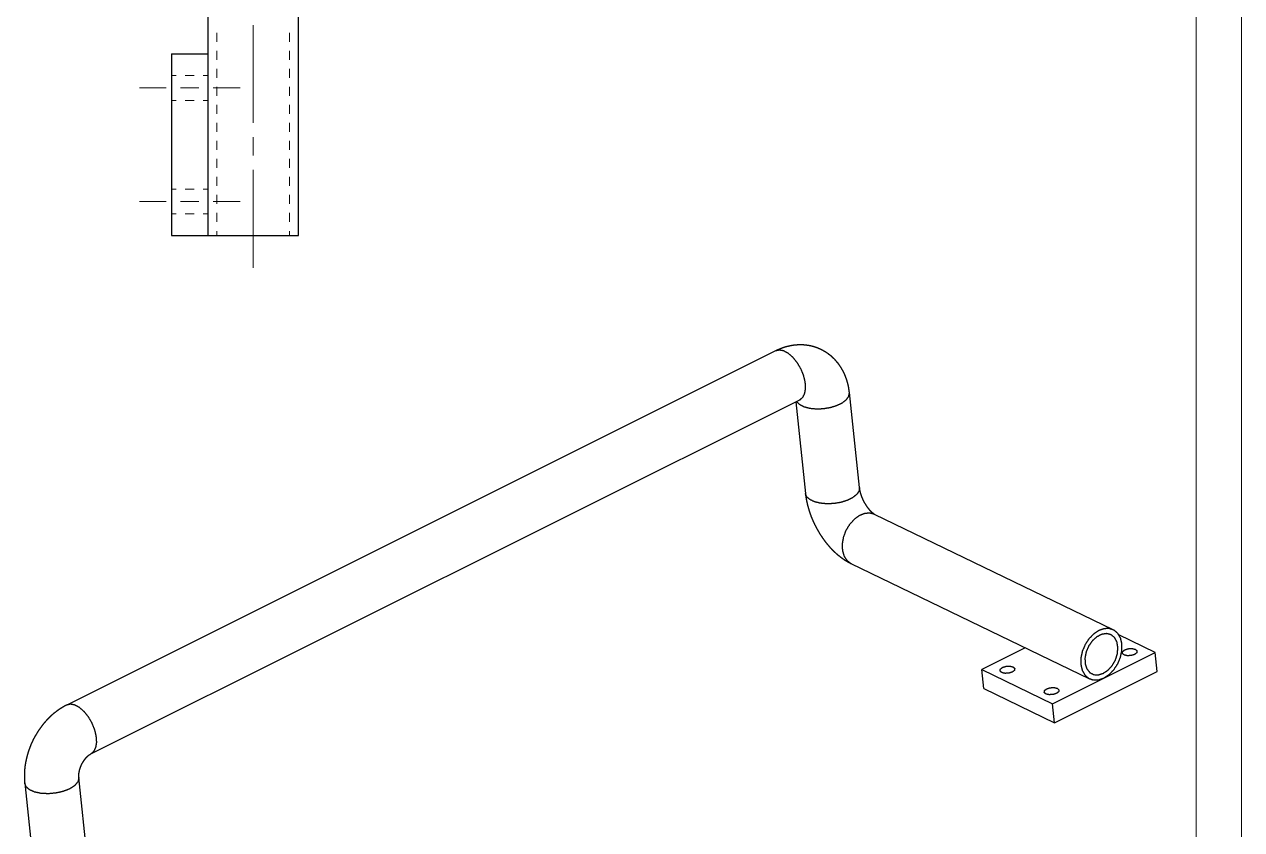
# Model space of a CAD drawing. Header units: millimetres. Extents: x 0 to 420, y 0 to 297.
# Drawn here: x 285.8 to 420, y 88.7 to 177.4 of the extents above; entities that cross this region are included whole.
import ezdxf

# ---------------------------------------------------------------- set-up
doc = ezdxf.new("R2010")
doc.units = ezdxf.units.MM
doc.layers.add('101', color=7, linetype='Continuous', true_color=0xffffff)

msp = doc.modelspace()

# ---------------------------------------------------------------- linework, layer by layer
at = {"layer": '101', "color": 133, "linetype": 'Continuous', "lineweight": 18}
for p, q in [((420, 0), (420, 297)), ((415, 5), (415, 292))]:
    msp.add_line(p, q, dxfattribs=at)
at = {"layer": '101', "color": 163, "linetype": 'Continuous', "lineweight": 25}
for p, q in [((306.07, 221.61), (306.07, 174.11)), ((316.07, 154.11), (316.07, 221.61)), ((302.07, 174.11), (306.07, 174.11)), ((302.07, 174.11), (302.07, 154.11)), ((306.07, 174.11), (306.07, 154.11)), ((302.07, 154.11), (306.07, 154.11)), ((368.64, 141.4), (290.51, 102.4)), ((293.19, 97.04), (371.32, 136.03)), ((370.85, 135.8), (371.92, 125.71)), ((377.89, 126.35), (376.78, 136.81)), ((405.85, 110.69), (379.55, 123.4)), ((376.94, 117.99), (403.24, 105.29)), ((410.48, 108.2), (406.46, 110.14)), ((396.16, 108.71), (391.37, 106.32)), ((399.16, 102.55), (410.48, 108.2)), ((410.7, 106.11), (410.48, 108.2)), ((391.37, 106.32), (399.16, 102.55)), ((391.59, 104.22), (391.37, 106.32)), ((399.38, 100.46), (410.7, 106.11)), ((391.59, 104.22), (399.38, 100.46)), ((399.38, 100.46), (399.16, 102.55)), ((292.96, 83.96), (291.85, 94.42)), ((285.89, 93.79), (287, 83.33))]:
    msp.add_line(p, q, dxfattribs=at)
at = {"layer": '101', "color": 151, "linetype": 'Continuous', "lineweight": 18}
for p, q in [((311.07, 166.51), (311.07, 177.29)), ((298.52, 170.36), (301.48, 170.36)), ((303.07, 170.36), (305.08, 170.36)), ((306.66, 170.36), (309.62, 170.36)), ((311.07, 162.92), (311.07, 164.93)), ((298.52, 157.86), (301.48, 157.86)), ((303.07, 157.86), (305.08, 157.86)), ((306.66, 157.86), (309.62, 157.86))]:
    msp.add_line(p, q, dxfattribs=at)
at = {"layer": '101', "color": 53, "linetype": 'Continuous', "lineweight": 18}
for p, q in [((307.07, 176.44), (307.07, 175.45)), ((315.07, 175.45), (315.07, 176.44)), ((307.07, 174.46), (307.07, 173.46)), ((315.07, 173.46), (315.07, 174.46)), ((302.57, 171.73), (302.07, 171.73)), ((304.57, 171.73), (303.57, 171.73)), ((306.07, 171.73), (305.57, 171.73)), ((307.07, 172.47), (307.07, 171.48)), ((315.07, 171.48), (315.07, 172.47)), ((307.07, 170.49), (307.07, 169.49)), ((315.07, 169.49), (315.07, 170.49)), ((302.07, 168.98), (302.57, 168.98)), ((303.57, 168.98), (304.57, 168.98)), ((305.57, 168.98), (306.07, 168.98)), ((307.07, 168.5), (307.07, 167.51)), ((315.07, 167.51), (315.07, 168.5)), ((307.07, 166.52), (307.07, 165.52)), ((315.07, 165.52), (315.07, 166.52)), ((307.07, 164.53), (307.07, 163.54)), ((315.07, 163.54), (315.07, 164.53)), ((307.07, 162.55), (307.07, 161.55)), ((315.07, 161.55), (315.07, 162.55)), ((307.07, 160.56), (307.07, 159.57)), ((315.07, 159.57), (315.07, 160.56)), ((302.57, 159.23), (302.07, 159.23)), ((304.57, 159.23), (303.57, 159.23)), ((306.07, 159.23), (305.57, 159.23)), ((307.07, 158.58), (307.07, 157.58)), ((315.07, 157.58), (315.07, 158.58)), ((302.07, 156.48), (302.57, 156.48)), ((303.57, 156.48), (304.57, 156.48)), ((305.57, 156.48), (306.07, 156.48)), ((307.07, 156.59), (307.07, 155.6)), ((315.07, 155.6), (315.07, 156.59)), ((307.07, 154.6), (307.07, 154.11)), ((315.07, 154.11), (315.07, 154.6))]:
    msp.add_line(p, q, dxfattribs=at)
at = {"layer": '101', "color": 151, "linetype": 'Continuous', "lineweight": 18}
msp.add_open_spline([(311.07, 150.56), (311.07, 153.73), (311.07, 161.33)], degree=1, knots=[0, 0, 0.294671, 1, 1], dxfattribs=at)
at = {"layer": '101', "color": 163, "linetype": 'Continuous', "lineweight": 25}
for points, knots in [([(306.07, 154.11), (306.51, 154.11), (307.73, 154.11), (309.53, 154.11), (310.55, 154.11), (312.62, 154.11), (314.42, 154.11), (315.12, 154.11), (315.96, 154.11), (316.07, 154.11)], [0, 0, 0.043226, 0.165435, 0.345492, 0.447735, 0.65451, 0.834567, 0.90451, 0.989076, 1, 1]), ([(376.78, 136.81), (376.75, 137), (376.72, 137.2), (376.67, 137.52), (376.59, 137.83), (376.51, 138.13), (376.4, 138.43), (376.29, 138.72), (376.16, 139.01), (376.02, 139.28), (375.87, 139.54), (375.7, 139.79), (375.53, 140.03), (375.34, 140.25), (375.15, 140.47), (374.94, 140.67), (374.73, 140.86), (374.5, 141.03), (374.27, 141.2), (374.04, 141.34), (373.79, 141.48), (373.54, 141.6), (373.29, 141.71), (373.03, 141.8), (372.77, 141.88), (372.5, 141.95), (372.23, 142), (371.96, 142.03), (371.68, 142.06), (371.41, 142.07), (371.13, 142.06), (370.85, 142.04), (370.57, 142.01), (370.29, 141.96), (370.01, 141.9), (369.73, 141.83), (369.45, 141.74), (369.18, 141.64), (368.9, 141.52), (368.77, 141.46), (368.64, 141.4)], [0, 0, 0.018046, 0.036027, 0.064873, 0.093605, 0.1221, 0.150491, 0.178432, 0.206298, 0.233655, 0.260958, 0.287737, 0.314479, 0.34072, 0.366939, 0.392704, 0.418459, 0.443828, 0.469192, 0.494256, 0.519313, 0.544158, 0.569004, 0.593721, 0.61844, 0.643109, 0.667784, 0.69251, 0.717247, 0.742136, 0.767049, 0.792212, 0.817413, 0.842962, 0.868559, 0.894585, 0.920683, 0.947274, 0.973949, 0.986959, 1, 1]), ([(371.32, 136.03), (371.65, 136.31), (371.86, 136.75), (371.95, 137.33), (371.9, 138), (371.72, 138.71), (371.42, 139.43), (371.03, 140.1), (370.56, 140.68), (370.05, 141.12), (369.54, 141.4), (369.06, 141.49), (368.64, 141.4)], [0, 0, 0.058102, 0.124523, 0.203295, 0.294269, 0.394616, 0.499997, 0.605379, 0.705725, 0.796701, 0.875472, 0.941894, 1, 1]), ([(370.93, 135.84), (371.26, 135.52), (371.76, 135.26), (372.4, 135.09), (373.13, 135.02), (373.91, 135.05), (374.69, 135.18), (375.4, 135.4), (376, 135.69), (376.45, 136.04), (376.71, 136.42), (376.78, 136.81)], [0, 0, 0.066798, 0.148829, 0.245816, 0.354279, 0.469018, 0.584021, 0.693243, 0.79138, 0.874761, 0.94276, 1, 1]), ([(371.32, 136.03), (371.34, 136.04), (371.36, 136.05), (371.39, 136.06), (371.41, 136.07), (371.42, 136.07)], [0, 0, 0.237701, 0.442264, 0.759453, 0.942905, 1, 1]), ([(377.89, 126.35), (377.83, 125.96), (377.57, 125.59), (377.12, 125.24), (376.53, 124.94), (375.83, 124.72), (375.06, 124.59), (374.28, 124.56), (373.55, 124.63), (372.91, 124.79), (372.4, 125.04), (372.06, 125.35), (371.92, 125.71)], [0, 0, 0.054004, 0.118041, 0.196472, 0.288773, 0.391583, 0.499999, 0.608417, 0.711228, 0.803532, 0.88196, 0.945997, 1, 1]), ([(379.55, 123.4), (379.54, 123.4), (379.53, 123.41), (379.51, 123.42), (379.47, 123.45), (379.42, 123.48), (379.37, 123.52), (379.3, 123.58), (379.24, 123.64), (379.16, 123.71), (379.08, 123.8), (379, 123.89), (378.91, 124), (378.82, 124.11), (378.73, 124.24), (378.64, 124.37), (378.56, 124.51), (378.47, 124.65), (378.39, 124.8), (378.31, 124.96), (378.24, 125.11), (378.17, 125.27), (378.11, 125.43), (378.06, 125.58), (378.01, 125.73), (377.98, 125.88), (377.94, 126.02), (377.92, 126.14), (377.9, 126.26), (377.89, 126.31), (377.89, 126.35)], [0, 0, 0.00204, 0.005639, 0.014546, 0.027302, 0.043812, 0.063847, 0.087621, 0.114499, 0.145106, 0.178334, 0.215113, 0.254012, 0.296028, 0.33964, 0.385701, 0.4328, 0.481493, 0.53064, 0.580399, 0.630007, 0.679159, 0.72753, 0.77432, 0.819682, 0.862523, 0.9033, 0.940796, 0.975507, 0.987975, 1, 1]), ([(371.92, 125.71), (371.94, 125.53), (371.97, 125.35), (372.02, 125.03), (372.09, 124.71), (372.16, 124.4), (372.25, 124.08), (372.34, 123.76), (372.45, 123.45), (372.56, 123.14), (372.69, 122.83), (372.82, 122.53), (372.97, 122.23), (373.12, 121.94), (373.28, 121.65), (373.45, 121.36), (373.62, 121.08), (373.81, 120.81), (374, 120.54), (374.2, 120.28), (374.41, 120.03), (374.62, 119.78), (374.85, 119.54), (375.08, 119.31), (375.32, 119.09), (375.57, 118.88), (375.82, 118.68), (376.09, 118.49), (376.36, 118.31), (376.61, 118.17), (376.86, 118.03), (376.9, 118.01), (376.94, 117.99)], [0, 0, 0.018952, 0.037988, 0.071835, 0.105969, 0.140085, 0.174442, 0.208796, 0.243338, 0.277853, 0.312486, 0.3471, 0.381757, 0.416416, 0.451042, 0.485685, 0.520218, 0.554793, 0.589188, 0.62367, 0.657913, 0.692302, 0.726411, 0.760708, 0.794709, 0.828904, 0.862812, 0.896835, 0.930611, 0.96069, 0.990623, 0.995315, 1, 1]), ([(379.55, 123.4), (379.02, 123.54), (378.44, 123.49), (377.84, 123.25), (377.28, 122.83), (376.78, 122.27), (376.37, 121.6), (376.1, 120.87), (375.97, 120.13), (376, 119.43), (376.18, 118.81), (376.5, 118.32), (376.94, 117.99)], [0, 0, 0.068275, 0.141099, 0.221189, 0.308926, 0.402783, 0.499998, 0.597212, 0.691069, 0.778808, 0.8589, 0.931725, 1, 1]), ([(404.82, 105.38), (404.22, 105.17), (403.65, 105.16), (403.14, 105.34), (402.72, 105.71), (402.43, 106.22), (402.28, 106.86), (402.28, 107.58), (402.44, 108.32), (402.74, 109.04), (403.17, 109.69), (403.69, 110.22), (404.26, 110.61), (404.86, 110.81), (405.43, 110.82), (405.95, 110.64), (406.36, 110.28), (406.66, 109.76), (406.81, 109.12), (406.8, 108.41), (406.64, 107.66), (406.34, 106.94), (405.91, 106.29), (405.4, 105.76), (404.82, 105.38)], [0, 0, 0.039238, 0.075028, 0.108961, 0.143405, 0.180499, 0.221359, 0.265951, 0.313356, 0.362106, 0.410497, 0.45689, 0.500001, 0.539238, 0.575026, 0.608962, 0.643405, 0.680499, 0.721359, 0.765952, 0.813356, 0.862107, 0.910497, 0.956889, 1, 1]), ([(404.76, 105.9), (404.22, 105.73), (403.7, 105.75), (403.26, 105.98), (402.94, 106.39), (402.75, 106.93), (402.73, 107.58), (402.86, 108.25), (403.15, 108.91), (403.55, 109.48), (404.05, 109.92), (404.59, 110.19), (405.13, 110.27), (405.61, 110.14), (406, 109.82), (406.26, 109.34), (406.36, 108.74), (406.31, 108.07), (406.1, 107.39), (405.75, 106.77), (405.29, 106.26), (404.76, 105.9)], [0, 0, 0.044532, 0.084783, 0.123448, 0.164082, 0.209183, 0.259291, 0.313289, 0.369039, 0.424003, 0.475819, 0.522895, 0.565063, 0.604089, 0.64332, 0.685995, 0.733649, 0.785921, 0.841101, 0.896779, 0.95043, 1, 1]), ([(408.2, 107.97), (408.44, 108.16), (408.47, 108.37), (408.28, 108.54), (407.93, 108.63), (407.51, 108.61), (407.13, 108.49), (406.89, 108.3), (406.85, 108.09), (407.04, 107.92), (407.39, 107.83), (407.81, 107.85), (408.2, 107.97)], [0, 0, 0.078171, 0.132074, 0.196345, 0.288874, 0.397336, 0.500009, 0.578172, 0.632075, 0.696346, 0.788864, 0.897337, 1, 1]), ([(394.72, 106.03), (394.96, 106.22), (394.99, 106.43), (394.81, 106.6), (394.46, 106.69), (394.03, 106.67), (393.65, 106.55), (393.41, 106.36), (393.38, 106.15), (393.56, 105.98), (393.91, 105.89), (394.34, 105.91), (394.72, 106.03)], [0, 0, 0.078171, 0.132074, 0.196345, 0.288874, 0.397337, 0.50001, 0.578173, 0.632074, 0.696347, 0.788875, 0.897338, 1, 1]), ([(399.59, 103.68), (399.83, 103.87), (399.86, 104.07), (399.68, 104.25), (399.33, 104.33), (398.9, 104.31), (398.52, 104.19), (398.28, 104), (398.25, 103.79), (398.43, 103.62), (398.78, 103.54), (399.21, 103.56), (399.59, 103.68)], [0, 0, 0.078162, 0.132064, 0.196337, 0.288865, 0.397338, 0.5, 0.578163, 0.632067, 0.696346, 0.788864, 0.897338, 1, 1]), ([(290.51, 102.4), (290.33, 102.31), (290.16, 102.21), (289.89, 102.05), (289.63, 101.88), (289.37, 101.69), (289.12, 101.5), (288.87, 101.29), (288.64, 101.07), (288.4, 100.84), (288.18, 100.59), (287.96, 100.34), (287.76, 100.08), (287.56, 99.81), (287.37, 99.54), (287.19, 99.25), (287.02, 98.96), (286.86, 98.67), (286.71, 98.36), (286.57, 98.05), (286.45, 97.74), (286.33, 97.42), (286.23, 97.1), (286.14, 96.78), (286.06, 96.45), (285.99, 96.12), (285.93, 95.79), (285.89, 95.46), (285.86, 95.13), (285.85, 94.8), (285.85, 94.46), (285.86, 94.16), (285.88, 93.85), (285.88, 93.82), (285.89, 93.79)], [0, 0, 0.019426, 0.038895, 0.069034, 0.099323, 0.129932, 0.160691, 0.191854, 0.22317, 0.254796, 0.286565, 0.318553, 0.350661, 0.382914, 0.415258, 0.447702, 0.480202, 0.512771, 0.545353, 0.577987, 0.610592, 0.643227, 0.675795, 0.708378, 0.740858, 0.773339, 0.805689, 0.83802, 0.870199, 0.902324, 0.934289, 0.963856, 0.993278, 0.99664, 1, 1]), ([(293.19, 97.04), (293.52, 97.31), (293.73, 97.75), (293.82, 98.33), (293.77, 99), (293.59, 99.72), (293.29, 100.44), (292.9, 101.11), (292.43, 101.68), (291.92, 102.13), (291.41, 102.4), (290.93, 102.5), (290.51, 102.4)], [0, 0, 0.058099, 0.124507, 0.203267, 0.294234, 0.394583, 0.49997, 0.605362, 0.705719, 0.796701, 0.875476, 0.941893, 1, 1]), ([(291.85, 94.42), (291.85, 94.46), (291.85, 94.5), (291.84, 94.59), (291.85, 94.69), (291.85, 94.8), (291.87, 94.92), (291.89, 95.04), (291.92, 95.17), (291.95, 95.31), (292, 95.45), (292.05, 95.59), (292.11, 95.73), (292.17, 95.87), (292.24, 96), (292.32, 96.14), (292.4, 96.26), (292.48, 96.38), (292.57, 96.49), (292.65, 96.6), (292.74, 96.69), (292.83, 96.77), (292.91, 96.84), (292.98, 96.91), (293.06, 96.96), (293.12, 96.99), (293.17, 97.02), (293.18, 97.03), (293.19, 97.04)], [0, 0, 0.012567, 0.026049, 0.055426, 0.088218, 0.124128, 0.162756, 0.20415, 0.247596, 0.293303, 0.340372, 0.388985, 0.438263, 0.488212, 0.538106, 0.587694, 0.636498, 0.683943, 0.72986, 0.77355, 0.814965, 0.853457, 0.888939, 0.921006, 0.949402, 0.972549, 0.992018, 0.996119, 1, 1]), ([(291.85, 94.41), (291.76, 93.97), (291.4, 93.54), (290.82, 93.16)], [0, 0, 0.264593, 0.591512, 1, 1]), ([(290.82, 93.16), (290.12, 92.89), (289.32, 92.71), (288.49, 92.63), (287.69, 92.67), (286.98, 92.82), (286.42, 93.07), (286.04, 93.4), (285.89, 93.79)], [0, 0, 0.137527, 0.286906, 0.439586, 0.586555, 0.719595, 0.832697, 0.924145, 1, 1])]:
    msp.add_open_spline(points, degree=1, knots=knots, dxfattribs=at)

doc.saveas('drawing.dxf')
